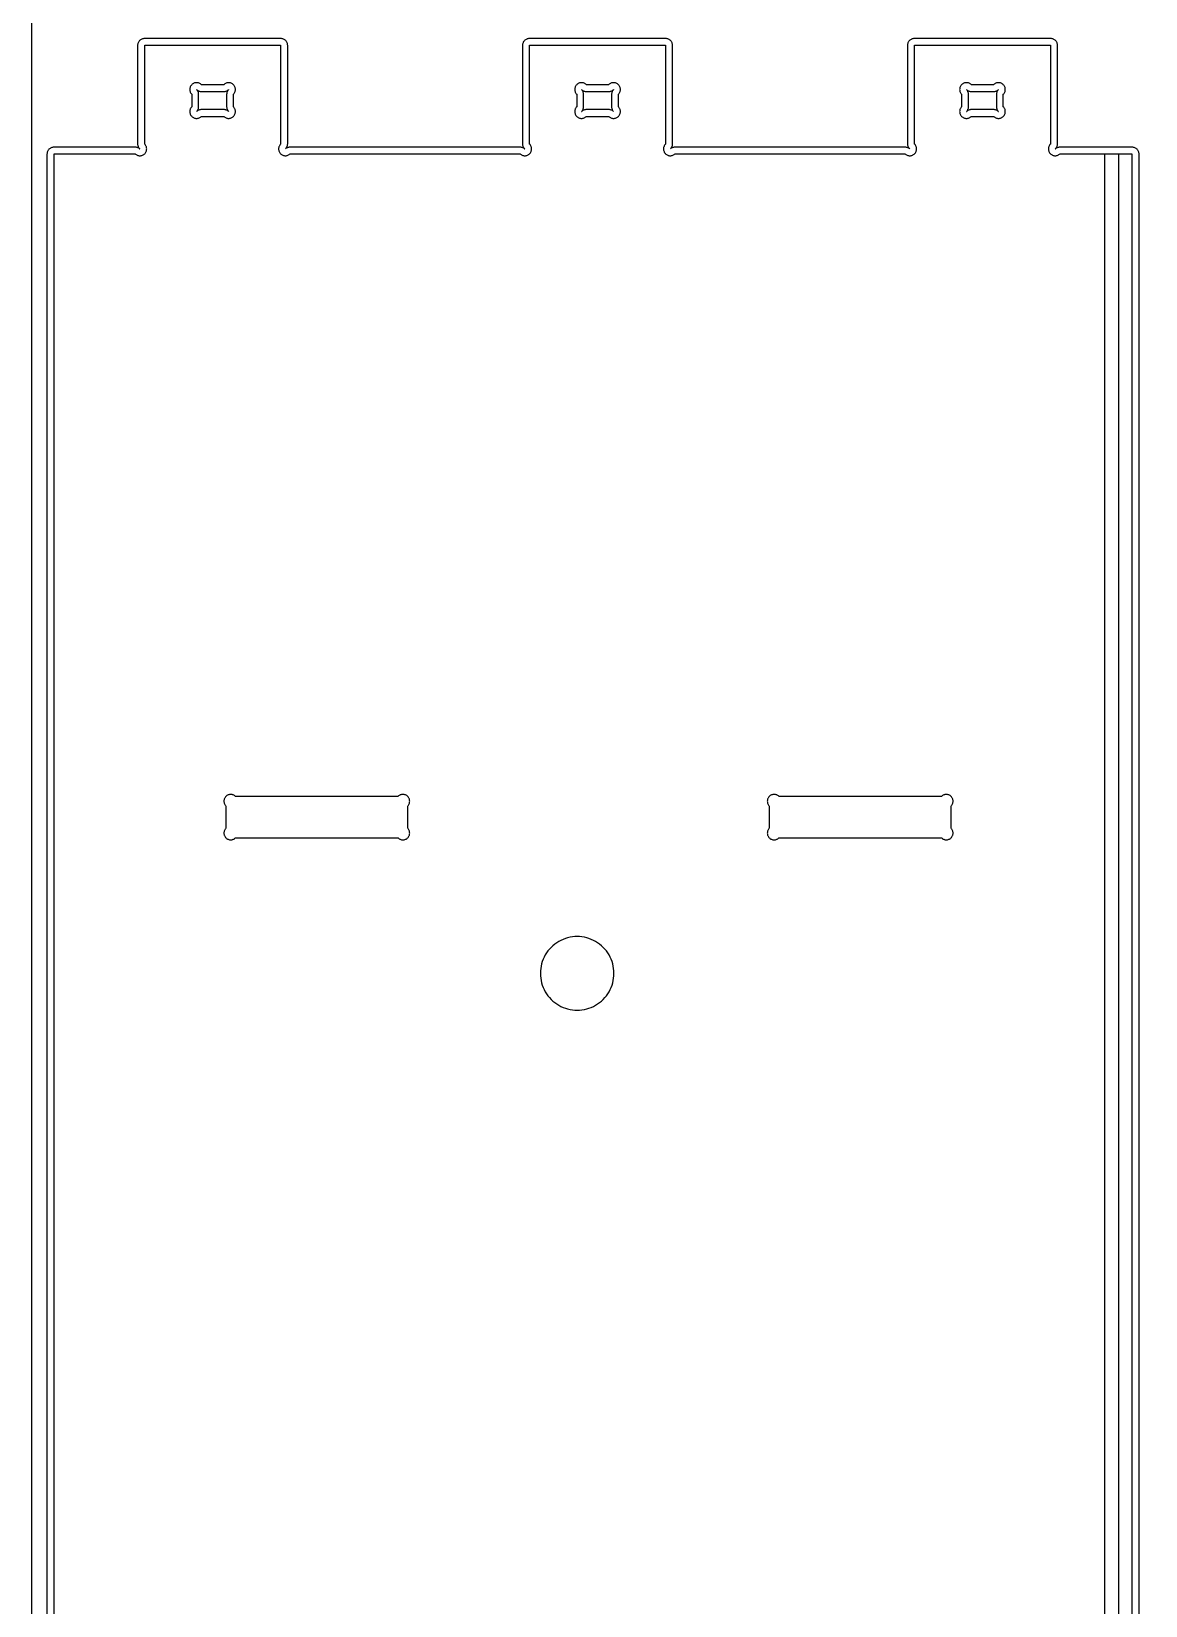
# Model space of a CAD drawing. Header units: millimetres. Extents: x 0 to 8220, y 0 to 2502.
# Drawn here: x 1400 to 1892, y 1251 to 1946 of the extents above; entities that cross this region are included whole.
import ezdxf

# ---------------------------------------------------------------- set-up
doc = ezdxf.new("R2010")
doc.units = ezdxf.units.MM
for name, color, linetype in [('CAJA_9_5MM', 3, 'Continuous'), ('CALADO_INTERIOR', 5, 'Continuous'), ('CORTE_EXT', 1, 'Continuous'), ('HOJA', 8, 'Continuous'), ('RANURA_8MM', 4, 'Continuous'), ('TRAYECTORIA_EXT_FRESA6', 11, 'Continuous'), ('TRAYECTORIA_INT_FRESA6', 150, 'Continuous')]:
    doc.layers.add(name, color=color, linetype=linetype)

msp = doc.modelspace()

# ---------------------------------------------------------------- linework, layer by layer
at = {"layer": 'CAJA_9_5MM'}
for points in [[(1562.13, 1589.65), (1562.36, 1589.48), (1562.61, 1589.33), (1562.88, 1589.2), (1563.16, 1589.1), (1563.44, 1589.03), (1563.73, 1588.99), (1564.03, 1588.97), (1564.32, 1588.99), (1564.61, 1589.03), (1564.9, 1589.1), (1565.18, 1589.2), (1565.44, 1589.33), (1565.7, 1589.48), (1565.93, 1589.65), (1566.15, 1589.85), (1566.35, 1590.07), (1566.52, 1590.3), (1566.67, 1590.56), (1566.8, 1590.82), (1566.9, 1591.1), (1566.97, 1591.39), (1567.01, 1591.68), (1567.03, 1591.97), (1567.01, 1592.27), (1566.97, 1592.56), (1566.9, 1592.84), (1566.8, 1593.12), (1566.67, 1593.39), (1566.52, 1593.64), (1566.35, 1593.87), (1566.15, 1594.09), (1566.15, 1603.91), (1566.35, 1604.13), (1566.52, 1604.36), (1566.67, 1604.61), (1566.8, 1604.88), (1566.9, 1605.16), (1566.97, 1605.44), (1567.01, 1605.73), (1567.03, 1606.03), (1567.01, 1606.32), (1566.97, 1606.61), (1566.9, 1606.9), (1566.8, 1607.18), (1566.67, 1607.44), (1566.52, 1607.7), (1566.35, 1607.93), (1566.15, 1608.15), (1565.93, 1608.35), (1565.7, 1608.52), (1565.44, 1608.67), (1565.18, 1608.8), (1564.9, 1608.9), (1564.61, 1608.97), (1564.32, 1609.01), (1564.03, 1609.03), (1563.73, 1609.01), (1563.44, 1608.97), (1563.16, 1608.9), (1562.88, 1608.8), (1562.61, 1608.67), (1562.36, 1608.52), (1562.13, 1608.35), (1561.91, 1608.15), (1490.09, 1608.15), (1489.87, 1608.35), (1489.64, 1608.52), (1489.39, 1608.67), (1489.12, 1608.8), (1488.84, 1608.9), (1488.56, 1608.97), (1488.27, 1609.01), (1487.97, 1609.03), (1487.68, 1609.01), (1487.39, 1608.97), (1487.1, 1608.9), (1486.82, 1608.8), (1486.56, 1608.67), (1486.3, 1608.52), (1486.07, 1608.35), (1485.85, 1608.15), (1485.65, 1607.93), (1485.48, 1607.7), (1485.33, 1607.44), (1485.2, 1607.18), (1485.1, 1606.9), (1485.03, 1606.61), (1484.99, 1606.32), (1484.97, 1606.03), (1484.99, 1605.73), (1485.03, 1605.44), (1485.1, 1605.16), (1485.2, 1604.88), (1485.33, 1604.61), (1485.48, 1604.36), (1485.65, 1604.13), (1485.85, 1603.91), (1485.85, 1594.09), (1485.65, 1593.87), (1485.48, 1593.64), (1485.33, 1593.39), (1485.2, 1593.12), (1485.1, 1592.84), (1485.03, 1592.56), (1484.99, 1592.27), (1484.97, 1591.97), (1484.99, 1591.68), (1485.03, 1591.39), (1485.1, 1591.1), (1485.2, 1590.82), (1485.33, 1590.56), (1485.48, 1590.3), (1485.65, 1590.07), (1485.85, 1589.85), (1486.07, 1589.65), (1486.3, 1589.48), (1486.56, 1589.33), (1486.82, 1589.2), (1487.1, 1589.1), (1487.39, 1589.03), (1487.68, 1588.99), (1487.97, 1588.97), (1488.27, 1588.99), (1488.56, 1589.03), (1488.84, 1589.1), (1489.12, 1589.2), (1489.39, 1589.33), (1489.64, 1589.48), (1489.87, 1589.65), (1490.09, 1589.85), (1561.91, 1589.85)], [(1802.13, 1589.65), (1802.36, 1589.48), (1802.61, 1589.33), (1802.88, 1589.2), (1803.16, 1589.1), (1803.44, 1589.03), (1803.73, 1588.99), (1804.03, 1588.97), (1804.32, 1588.99), (1804.61, 1589.03), (1804.9, 1589.1), (1805.18, 1589.2), (1805.44, 1589.33), (1805.7, 1589.48), (1805.93, 1589.65), (1806.15, 1589.85), (1806.35, 1590.07), (1806.52, 1590.3), (1806.67, 1590.56), (1806.8, 1590.82), (1806.9, 1591.1), (1806.97, 1591.39), (1807.01, 1591.68), (1807.03, 1591.97), (1807.01, 1592.27), (1806.97, 1592.56), (1806.9, 1592.84), (1806.8, 1593.12), (1806.67, 1593.39), (1806.52, 1593.64), (1806.35, 1593.87), (1806.15, 1594.09), (1806.15, 1603.91), (1806.35, 1604.13), (1806.52, 1604.36), (1806.67, 1604.61), (1806.8, 1604.88), (1806.9, 1605.16), (1806.97, 1605.44), (1807.01, 1605.73), (1807.03, 1606.03), (1807.01, 1606.32), (1806.97, 1606.61), (1806.9, 1606.9), (1806.8, 1607.18), (1806.67, 1607.44), (1806.52, 1607.7), (1806.35, 1607.93), (1806.15, 1608.15), (1805.93, 1608.35), (1805.7, 1608.52), (1805.44, 1608.67), (1805.18, 1608.8), (1804.9, 1608.9), (1804.61, 1608.97), (1804.32, 1609.01), (1804.03, 1609.03), (1803.73, 1609.01), (1803.44, 1608.97), (1803.16, 1608.9), (1802.88, 1608.8), (1802.61, 1608.67), (1802.36, 1608.52), (1802.13, 1608.35), (1801.91, 1608.15), (1730.09, 1608.15), (1729.87, 1608.35), (1729.64, 1608.52), (1729.39, 1608.67), (1729.12, 1608.8), (1728.84, 1608.9), (1728.56, 1608.97), (1728.27, 1609.01), (1727.97, 1609.03), (1727.68, 1609.01), (1727.39, 1608.97), (1727.1, 1608.9), (1726.82, 1608.8), (1726.56, 1608.67), (1726.3, 1608.52), (1726.07, 1608.35), (1725.85, 1608.15), (1725.65, 1607.93), (1725.48, 1607.7), (1725.33, 1607.44), (1725.2, 1607.18), (1725.1, 1606.9), (1725.03, 1606.61), (1724.99, 1606.32), (1724.97, 1606.03), (1724.99, 1605.73), (1725.03, 1605.44), (1725.1, 1605.16), (1725.2, 1604.88), (1725.33, 1604.61), (1725.48, 1604.36), (1725.65, 1604.13), (1725.85, 1603.91), (1725.85, 1594.09), (1725.65, 1593.87), (1725.48, 1593.64), (1725.33, 1593.39), (1725.2, 1593.12), (1725.1, 1592.84), (1725.03, 1592.56), (1724.99, 1592.27), (1724.97, 1591.97), (1724.99, 1591.68), (1725.03, 1591.39), (1725.1, 1591.1), (1725.2, 1590.82), (1725.33, 1590.56), (1725.48, 1590.3), (1725.65, 1590.07), (1725.85, 1589.85), (1726.07, 1589.65), (1726.3, 1589.48), (1726.56, 1589.33), (1726.82, 1589.2), (1727.1, 1589.1), (1727.39, 1589.03), (1727.68, 1588.99), (1727.97, 1588.97), (1728.27, 1588.99), (1728.56, 1589.03), (1728.84, 1589.1), (1729.12, 1589.2), (1729.39, 1589.33), (1729.64, 1589.48), (1729.87, 1589.65), (1730.09, 1589.85), (1801.91, 1589.85)], [(1624.75, 1530), (1624.78, 1528.94), (1624.89, 1527.88), (1625.06, 1526.83), (1625.3, 1525.79), (1625.61, 1524.78), (1625.99, 1523.78), (1626.43, 1522.81), (1626.93, 1521.88), (1627.49, 1520.97), (1628.11, 1520.11), (1628.78, 1519.29), (1629.51, 1518.51), (1630.29, 1517.78), (1631.11, 1517.11), (1631.97, 1516.49), (1632.88, 1515.93), (1633.81, 1515.43), (1634.78, 1514.99), (1635.78, 1514.61), (1636.79, 1514.3), (1637.83, 1514.06), (1638.88, 1513.89), (1639.94, 1513.78), (1641, 1513.75), (1642.06, 1513.78), (1643.12, 1513.89), (1644.17, 1514.06), (1645.21, 1514.3), (1646.22, 1514.61), (1647.22, 1514.99), (1648.19, 1515.43), (1649.12, 1515.93), (1650.03, 1516.49), (1650.89, 1517.11), (1651.71, 1517.78), (1652.49, 1518.51), (1653.22, 1519.29), (1653.89, 1520.11), (1654.51, 1520.97), (1655.07, 1521.88), (1655.57, 1522.81), (1656.01, 1523.78), (1656.39, 1524.78), (1656.7, 1525.79), (1656.94, 1526.83), (1657.11, 1527.88), (1657.22, 1528.94), (1657.25, 1530), (1657.22, 1531.06), (1657.11, 1532.12), (1656.94, 1533.17), (1656.7, 1534.21), (1656.39, 1535.22), (1656.01, 1536.22), (1655.57, 1537.19), (1655.07, 1538.12), (1654.51, 1539.03), (1653.89, 1539.89), (1653.22, 1540.71), (1652.49, 1541.49), (1651.71, 1542.22), (1650.89, 1542.89), (1650.03, 1543.51), (1649.12, 1544.07), (1648.19, 1544.57), (1647.22, 1545.01), (1646.22, 1545.39), (1645.21, 1545.7), (1644.17, 1545.94), (1643.12, 1546.11), (1642.06, 1546.22), (1641, 1546.25), (1639.94, 1546.22), (1638.88, 1546.11), (1637.83, 1545.94), (1636.79, 1545.7), (1635.78, 1545.39), (1634.78, 1545.01), (1633.81, 1544.57), (1632.88, 1544.07), (1631.97, 1543.51), (1631.11, 1542.89), (1630.29, 1542.22), (1629.51, 1541.49), (1628.78, 1540.71), (1628.11, 1539.89), (1627.49, 1539.03), (1626.93, 1538.12), (1626.43, 1537.19), (1625.99, 1536.22), (1625.61, 1535.22), (1625.3, 1534.21), (1625.06, 1533.17), (1624.89, 1532.12), (1624.78, 1531.06)]]:
    msp.add_lwpolyline(points, close=True, dxfattribs=at)
at = {"layer": 'CALADO_INTERIOR'}
for points in [[(1487.95, 1907.75), (1488.23, 1907.85), (1488.49, 1907.98), (1488.75, 1908.13), (1488.98, 1908.3), (1489.2, 1908.5), (1489.4, 1908.72), (1489.57, 1908.95), (1489.72, 1909.21), (1489.85, 1909.47), (1489.95, 1909.75), (1490.02, 1910.04), (1490.06, 1910.33), (1490.08, 1910.62), (1490.06, 1910.92), (1490.02, 1911.21), (1489.95, 1911.49), (1489.85, 1911.77), (1489.72, 1912.04), (1489.57, 1912.29), (1489.4, 1912.52), (1489.2, 1912.74), (1489.2, 1918.26), (1489.4, 1918.48), (1489.57, 1918.71), (1489.72, 1918.96), (1489.85, 1919.23), (1489.95, 1919.51), (1490.02, 1919.79), (1490.06, 1920.08), (1490.08, 1920.38), (1490.06, 1920.67), (1490.02, 1920.96), (1489.95, 1921.25), (1489.85, 1921.53), (1489.72, 1921.79), (1489.57, 1922.05), (1489.4, 1922.28), (1489.2, 1922.5), (1488.98, 1922.7), (1488.75, 1922.87), (1488.49, 1923.02), (1488.23, 1923.15), (1487.95, 1923.25), (1487.66, 1923.32), (1487.37, 1923.36), (1487.08, 1923.38), (1486.78, 1923.36), (1486.49, 1923.32), (1486.21, 1923.25), (1485.93, 1923.15), (1485.66, 1923.02), (1485.41, 1922.87), (1485.18, 1922.7), (1484.96, 1922.5), (1475.04, 1922.5), (1474.82, 1922.7), (1474.59, 1922.87), (1474.34, 1923.02), (1474.07, 1923.15), (1473.79, 1923.25), (1473.51, 1923.32), (1473.22, 1923.36), (1472.92, 1923.38), (1472.63, 1923.36), (1472.34, 1923.32), (1472.05, 1923.25), (1471.77, 1923.15), (1471.51, 1923.02), (1471.25, 1922.87), (1471.02, 1922.7), (1470.8, 1922.5), (1470.6, 1922.28), (1470.43, 1922.05), (1470.28, 1921.79), (1470.15, 1921.53), (1470.05, 1921.25), (1469.98, 1920.96), (1469.94, 1920.67), (1469.92, 1920.38), (1469.94, 1920.08), (1469.98, 1919.79), (1470.05, 1919.51), (1470.15, 1919.23), (1470.28, 1918.96), (1470.43, 1918.71), (1470.6, 1918.48), (1470.8, 1918.26), (1470.8, 1912.74), (1470.6, 1912.52), (1470.43, 1912.29), (1470.28, 1912.04), (1470.15, 1911.77), (1470.05, 1911.49), (1469.98, 1911.21), (1469.94, 1910.92), (1469.92, 1910.62), (1469.94, 1910.33), (1469.98, 1910.04), (1470.05, 1909.75), (1470.15, 1909.47), (1470.28, 1909.21), (1470.43, 1908.95), (1470.6, 1908.72), (1470.8, 1908.5), (1471.02, 1908.3), (1471.25, 1908.13), (1471.51, 1907.98), (1471.77, 1907.85), (1472.05, 1907.75), (1472.34, 1907.68), (1472.63, 1907.64), (1472.92, 1907.62), (1473.22, 1907.64), (1473.51, 1907.68), (1473.79, 1907.75), (1474.07, 1907.85), (1474.34, 1907.98), (1474.59, 1908.13), (1474.82, 1908.3), (1475.04, 1908.5), (1484.96, 1908.5), (1485.18, 1908.3), (1485.41, 1908.13), (1485.66, 1907.98), (1485.93, 1907.85), (1486.21, 1907.75), (1486.49, 1907.68), (1486.78, 1907.64), (1487.08, 1907.62), (1487.37, 1907.64), (1487.66, 1907.68)], [(1656.21, 1907.75), (1656.49, 1907.68), (1656.78, 1907.64), (1657.08, 1907.62), (1657.37, 1907.64), (1657.66, 1907.68), (1657.95, 1907.75), (1658.23, 1907.85), (1658.49, 1907.98), (1658.75, 1908.13), (1658.98, 1908.3), (1659.2, 1908.5), (1659.4, 1908.72), (1659.57, 1908.95), (1659.72, 1909.21), (1659.85, 1909.47), (1659.95, 1909.75), (1660.02, 1910.04), (1660.06, 1910.33), (1660.08, 1910.62), (1660.06, 1910.92), (1660.02, 1911.21), (1659.95, 1911.49), (1659.85, 1911.77), (1659.72, 1912.04), (1659.57, 1912.29), (1659.4, 1912.52), (1659.2, 1912.74), (1659.2, 1918.26), (1659.4, 1918.48), (1659.57, 1918.71), (1659.72, 1918.96), (1659.85, 1919.23), (1659.95, 1919.51), (1660.02, 1919.79), (1660.06, 1920.08), (1660.08, 1920.38), (1660.06, 1920.67), (1660.02, 1920.96), (1659.95, 1921.25), (1659.85, 1921.53), (1659.72, 1921.79), (1659.57, 1922.05), (1659.4, 1922.28), (1659.2, 1922.5), (1658.98, 1922.7), (1658.75, 1922.87), (1658.49, 1923.02), (1658.23, 1923.15), (1657.95, 1923.25), (1657.66, 1923.32), (1657.37, 1923.36), (1657.08, 1923.38), (1656.78, 1923.36), (1656.49, 1923.32), (1656.21, 1923.25), (1655.93, 1923.15), (1655.66, 1923.02), (1655.41, 1922.87), (1655.18, 1922.7), (1654.96, 1922.5), (1645.04, 1922.5), (1644.82, 1922.7), (1644.59, 1922.87), (1644.34, 1923.02), (1644.07, 1923.15), (1643.79, 1923.25), (1643.51, 1923.32), (1643.22, 1923.36), (1642.92, 1923.38), (1642.63, 1923.36), (1642.34, 1923.32), (1642.05, 1923.25), (1641.77, 1923.15), (1641.51, 1923.02), (1641.25, 1922.87), (1641.02, 1922.7), (1640.8, 1922.5), (1640.6, 1922.28), (1640.43, 1922.05), (1640.28, 1921.79), (1640.15, 1921.53), (1640.05, 1921.25), (1639.98, 1920.96), (1639.94, 1920.67), (1639.92, 1920.38), (1639.94, 1920.08), (1639.98, 1919.79), (1640.05, 1919.51), (1640.15, 1919.23), (1640.28, 1918.96), (1640.43, 1918.71), (1640.6, 1918.48), (1640.8, 1918.26), (1640.8, 1912.74), (1640.6, 1912.52), (1640.43, 1912.29), (1640.28, 1912.04), (1640.15, 1911.77), (1640.05, 1911.49), (1639.98, 1911.21), (1639.94, 1910.92), (1639.92, 1910.62), (1639.94, 1910.33), (1639.98, 1910.04), (1640.05, 1909.75), (1640.15, 1909.47), (1640.28, 1909.21), (1640.43, 1908.95), (1640.6, 1908.72), (1640.8, 1908.5), (1641.02, 1908.3), (1641.25, 1908.13), (1641.51, 1907.98), (1641.77, 1907.85), (1642.05, 1907.75), (1642.34, 1907.68), (1642.63, 1907.64), (1642.92, 1907.62), (1643.22, 1907.64), (1643.51, 1907.68), (1643.79, 1907.75), (1644.07, 1907.85), (1644.34, 1907.98), (1644.59, 1908.13), (1644.82, 1908.3), (1645.04, 1908.5), (1654.96, 1908.5), (1655.18, 1908.3), (1655.41, 1908.13), (1655.66, 1907.98), (1655.93, 1907.85)], [(1815.04, 1908.5), (1824.96, 1908.5), (1825.18, 1908.3), (1825.41, 1908.13), (1825.66, 1907.98), (1825.93, 1907.85), (1826.21, 1907.75), (1826.49, 1907.68), (1826.78, 1907.64), (1827.08, 1907.62), (1827.37, 1907.64), (1827.66, 1907.68), (1827.95, 1907.75), (1828.23, 1907.85), (1828.49, 1907.98), (1828.75, 1908.13), (1828.98, 1908.3), (1829.2, 1908.5), (1829.4, 1908.72), (1829.57, 1908.95), (1829.72, 1909.21), (1829.85, 1909.47), (1829.95, 1909.75), (1830.02, 1910.04), (1830.06, 1910.33), (1830.08, 1910.62), (1830.06, 1910.92), (1830.02, 1911.21), (1829.95, 1911.49), (1829.85, 1911.77), (1829.72, 1912.04), (1829.57, 1912.29), (1829.4, 1912.52), (1829.2, 1912.74), (1829.2, 1918.26), (1829.4, 1918.48), (1829.57, 1918.71), (1829.72, 1918.96), (1829.85, 1919.23), (1829.95, 1919.51), (1830.02, 1919.79), (1830.06, 1920.08), (1830.08, 1920.38), (1830.06, 1920.67), (1830.02, 1920.96), (1829.95, 1921.25), (1829.85, 1921.53), (1829.72, 1921.79), (1829.57, 1922.05), (1829.4, 1922.28), (1829.2, 1922.5), (1828.98, 1922.7), (1828.75, 1922.87), (1828.49, 1923.02), (1828.23, 1923.15), (1827.95, 1923.25), (1827.66, 1923.32), (1827.37, 1923.36), (1827.08, 1923.38), (1826.78, 1923.36), (1826.49, 1923.32), (1826.21, 1923.25), (1825.93, 1923.15), (1825.66, 1923.02), (1825.41, 1922.87), (1825.18, 1922.7), (1824.96, 1922.5), (1815.04, 1922.5), (1814.82, 1922.7), (1814.59, 1922.87), (1814.34, 1923.02), (1814.07, 1923.15), (1813.79, 1923.25), (1813.51, 1923.32), (1813.22, 1923.36), (1812.92, 1923.38), (1812.63, 1923.36), (1812.34, 1923.32), (1812.05, 1923.25), (1811.77, 1923.15), (1811.51, 1923.02), (1811.25, 1922.87), (1811.02, 1922.7), (1810.8, 1922.5), (1810.6, 1922.28), (1810.43, 1922.05), (1810.28, 1921.79), (1810.15, 1921.53), (1810.05, 1921.25), (1809.98, 1920.96), (1809.94, 1920.67), (1809.92, 1920.38), (1809.94, 1920.08), (1809.98, 1919.79), (1810.05, 1919.51), (1810.15, 1919.23), (1810.28, 1918.96), (1810.43, 1918.71), (1810.6, 1918.48), (1810.8, 1918.26), (1810.8, 1912.74), (1810.6, 1912.52), (1810.43, 1912.29), (1810.28, 1912.04), (1810.15, 1911.77), (1810.05, 1911.49), (1809.98, 1911.21), (1809.94, 1910.92), (1809.92, 1910.62), (1809.94, 1910.33), (1809.98, 1910.04), (1810.05, 1909.75), (1810.15, 1909.47), (1810.28, 1909.21), (1810.43, 1908.95), (1810.6, 1908.72), (1810.8, 1908.5), (1811.02, 1908.3), (1811.25, 1908.13), (1811.51, 1907.98), (1811.77, 1907.85), (1812.05, 1907.75), (1812.34, 1907.68), (1812.63, 1907.64), (1812.92, 1907.62), (1813.22, 1907.64), (1813.51, 1907.68), (1813.79, 1907.75), (1814.07, 1907.85), (1814.34, 1907.98), (1814.59, 1908.13), (1814.82, 1908.3)]]:
    msp.add_lwpolyline(points, close=True, dxfattribs=at)
at = {"layer": 'CORTE_EXT'}
msp.add_lwpolyline([(1410, 58), (1410, 1892), (1445.76, 1892), (1445.98, 1891.8), (1446.21, 1891.63), (1446.46, 1891.48), (1446.73, 1891.35), (1447.01, 1891.25), (1447.29, 1891.18), (1447.58, 1891.14), (1447.88, 1891.12), (1448.17, 1891.14), (1448.46, 1891.18), (1448.75, 1891.25), (1449.03, 1891.35), (1449.29, 1891.48), (1449.55, 1891.63), (1449.78, 1891.8), (1450, 1892), (1450.2, 1892.22), (1450.37, 1892.45), (1450.52, 1892.71), (1450.65, 1892.97), (1450.75, 1893.25), (1450.82, 1893.54), (1450.86, 1893.83), (1450.88, 1894.12), (1450.86, 1894.42), (1450.82, 1894.71), (1450.75, 1894.99), (1450.65, 1895.27), (1450.52, 1895.54), (1450.37, 1895.79), (1450.2, 1896.02), (1450, 1896.24), (1450, 1940), (1510, 1940), (1510, 1896.24), (1509.8, 1896.02), (1509.63, 1895.79), (1509.48, 1895.54), (1509.35, 1895.27), (1509.25, 1894.99), (1509.18, 1894.71), (1509.14, 1894.42), (1509.12, 1894.12), (1509.14, 1893.83), (1509.18, 1893.54), (1509.25, 1893.25), (1509.35, 1892.97), (1509.48, 1892.71), (1509.63, 1892.45), (1509.8, 1892.22), (1510, 1892), (1510.22, 1891.8), (1510.45, 1891.63), (1510.71, 1891.48), (1510.97, 1891.35), (1511.25, 1891.25), (1511.54, 1891.18), (1511.83, 1891.14), (1512.12, 1891.12), (1512.42, 1891.14), (1512.71, 1891.18), (1512.99, 1891.25), (1513.27, 1891.35), (1513.54, 1891.48), (1513.79, 1891.63), (1514.02, 1891.8), (1514.24, 1892), (1615.76, 1892), (1615.98, 1891.8), (1616.21, 1891.63), (1616.46, 1891.48), (1616.73, 1891.35), (1617.01, 1891.25), (1617.29, 1891.18), (1617.58, 1891.14), (1617.88, 1891.12), (1618.17, 1891.14), (1618.46, 1891.18), (1618.75, 1891.25), (1619.03, 1891.35), (1619.29, 1891.48), (1619.55, 1891.63), (1619.78, 1891.8), (1620, 1892), (1620.2, 1892.22), (1620.37, 1892.45), (1620.52, 1892.71), (1620.65, 1892.97), (1620.75, 1893.25), (1620.82, 1893.54), (1620.86, 1893.83), (1620.88, 1894.12), (1620.86, 1894.42), (1620.82, 1894.71), (1620.75, 1894.99), (1620.65, 1895.27), (1620.52, 1895.54), (1620.37, 1895.79), (1620.2, 1896.02), (1620, 1896.24), (1620, 1940), (1680, 1940), (1680, 1896.24), (1679.8, 1896.02), (1679.63, 1895.79), (1679.48, 1895.54), (1679.35, 1895.27), (1679.25, 1894.99), (1679.18, 1894.71), (1679.14, 1894.42), (1679.12, 1894.12), (1679.14, 1893.83), (1679.18, 1893.54), (1679.25, 1893.25), (1679.35, 1892.97), (1679.48, 1892.71), (1679.63, 1892.45), (1679.8, 1892.22), (1680, 1892), (1680.22, 1891.8), (1680.45, 1891.63), (1680.71, 1891.48), (1680.97, 1891.35), (1681.25, 1891.25), (1681.54, 1891.18), (1681.83, 1891.14), (1682.12, 1891.12), (1682.42, 1891.14), (1682.71, 1891.18), (1682.99, 1891.25), (1683.27, 1891.35), (1683.54, 1891.48), (1683.79, 1891.63), (1684.02, 1891.8), (1684.24, 1892), (1785.76, 1892), (1785.98, 1891.8), (1786.21, 1891.63), (1786.46, 1891.48), (1786.73, 1891.35), (1787.01, 1891.25), (1787.29, 1891.18), (1787.58, 1891.14), (1787.88, 1891.12), (1788.17, 1891.14), (1788.46, 1891.18), (1788.75, 1891.25), (1789.03, 1891.35), (1789.29, 1891.48), (1789.55, 1891.63), (1789.78, 1891.8), (1790, 1892), (1790.2, 1892.22), (1790.37, 1892.45), (1790.52, 1892.71), (1790.65, 1892.97), (1790.75, 1893.25), (1790.82, 1893.54), (1790.86, 1893.83), (1790.88, 1894.12), (1790.86, 1894.42), (1790.82, 1894.71), (1790.75, 1894.99), (1790.65, 1895.27), (1790.52, 1895.54), (1790.37, 1895.79), (1790.2, 1896.02), (1790, 1896.24), (1790, 1940), (1850, 1940), (1850, 1896.24), (1849.8, 1896.02), (1849.63, 1895.79), (1849.48, 1895.54), (1849.35, 1895.27), (1849.25, 1894.99), (1849.18, 1894.71), (1849.14, 1894.42), (1849.12, 1894.12), (1849.14, 1893.83), (1849.18, 1893.54), (1849.25, 1893.25), (1849.35, 1892.97), (1849.48, 1892.71), (1849.63, 1892.45), (1849.8, 1892.22), (1850, 1892), (1850.22, 1891.8), (1850.45, 1891.63), (1850.71, 1891.48), (1850.97, 1891.35), (1851.25, 1891.25), (1851.54, 1891.18), (1851.83, 1891.14), (1852.12, 1891.12), (1852.42, 1891.14), (1852.71, 1891.18), (1852.99, 1891.25), (1853.27, 1891.35), (1853.54, 1891.48), (1853.79, 1891.63), (1854.02, 1891.8), (1854.24, 1892), (1886, 1892), (1886, 58)], dxfattribs=at)
at = {"layer": 'HOJA'}
msp.add_lwpolyline([(1400, 0), (2620, 0), (2620, 2440), (1400, 2440)], close=True, dxfattribs=at)
at = {"layer": 'RANURA_8MM'}
msp.add_lwpolyline([(1874, 58), (1874, 1892), (1880, 1892), (1880, 58)], close=True, dxfattribs=at)
at = {"layer": 'TRAYECTORIA_EXT_FRESA6'}
msp.add_lwpolyline([(1407, 58), (1407, 1892), (1407.01, 1892.29), (1407.06, 1892.59), (1407.13, 1892.87), (1407.23, 1893.15), (1407.35, 1893.41), (1407.51, 1893.67), (1407.68, 1893.9), (1407.88, 1894.12), (1408.1, 1894.32), (1408.33, 1894.49), (1408.59, 1894.65), (1408.85, 1894.77), (1409.13, 1894.87), (1409.41, 1894.94), (1409.71, 1894.99), (1410, 1895), (1445.76, 1895), (1446.03, 1894.99), (1446.31, 1894.95), (1446.58, 1894.89), (1446.84, 1894.8), (1447.09, 1894.69), (1447.33, 1894.55), (1447.56, 1894.4), (1447.77, 1894.22), (1447.83, 1894.17), (1447.78, 1894.23), (1447.6, 1894.44), (1447.45, 1894.67), (1447.31, 1894.91), (1447.2, 1895.16), (1447.11, 1895.42), (1447.05, 1895.69), (1447.01, 1895.97), (1447, 1896.24), (1447, 1940), (1447.01, 1940.29), (1447.06, 1940.59), (1447.13, 1940.87), (1447.23, 1941.15), (1447.35, 1941.41), (1447.51, 1941.67), (1447.68, 1941.9), (1447.88, 1942.12), (1448.1, 1942.32), (1448.33, 1942.49), (1448.59, 1942.65), (1448.85, 1942.77), (1449.13, 1942.87), (1449.41, 1942.94), (1449.71, 1942.99), (1450, 1943), (1510, 1943), (1510.29, 1942.99), (1510.59, 1942.94), (1510.87, 1942.87), (1511.15, 1942.77), (1511.41, 1942.65), (1511.67, 1942.49), (1511.9, 1942.32), (1512.12, 1942.12), (1512.32, 1941.9), (1512.49, 1941.67), (1512.65, 1941.41), (1512.77, 1941.15), (1512.87, 1940.87), (1512.94, 1940.59), (1512.99, 1940.29), (1513, 1940), (1513, 1896.24), (1512.99, 1895.97), (1512.95, 1895.69), (1512.89, 1895.42), (1512.8, 1895.16), (1512.69, 1894.91), (1512.55, 1894.67), (1512.4, 1894.44), (1512.22, 1894.23), (1512.17, 1894.17), (1512.23, 1894.22), (1512.44, 1894.4), (1512.67, 1894.55), (1512.91, 1894.69), (1513.16, 1894.8), (1513.42, 1894.89), (1513.69, 1894.95), (1513.97, 1894.99), (1514.24, 1895), (1615.76, 1895), (1616.03, 1894.99), (1616.31, 1894.95), (1616.58, 1894.89), (1616.84, 1894.8), (1617.09, 1894.69), (1617.33, 1894.55), (1617.56, 1894.4), (1617.77, 1894.22), (1617.83, 1894.17), (1617.78, 1894.23), (1617.6, 1894.44), (1617.45, 1894.67), (1617.31, 1894.91), (1617.2, 1895.16), (1617.11, 1895.42), (1617.05, 1895.69), (1617.01, 1895.97), (1617, 1896.24), (1617, 1940), (1617.01, 1940.29), (1617.06, 1940.59), (1617.13, 1940.87), (1617.23, 1941.15), (1617.35, 1941.41), (1617.51, 1941.67), (1617.68, 1941.9), (1617.88, 1942.12), (1618.1, 1942.32), (1618.33, 1942.49), (1618.59, 1942.65), (1618.85, 1942.77), (1619.13, 1942.87), (1619.41, 1942.94), (1619.71, 1942.99), (1620, 1943), (1680, 1943), (1680.29, 1942.99), (1680.59, 1942.94), (1680.87, 1942.87), (1681.15, 1942.77), (1681.41, 1942.65), (1681.67, 1942.49), (1681.9, 1942.32), (1682.12, 1942.12), (1682.32, 1941.9), (1682.49, 1941.67), (1682.65, 1941.41), (1682.77, 1941.15), (1682.87, 1940.87), (1682.94, 1940.59), (1682.99, 1940.29), (1683, 1940), (1683, 1896.24), (1682.99, 1895.97), (1682.95, 1895.69), (1682.89, 1895.42), (1682.8, 1895.16), (1682.69, 1894.91), (1682.55, 1894.67), (1682.4, 1894.44), (1682.22, 1894.23), (1682.17, 1894.17), (1682.23, 1894.22), (1682.44, 1894.4), (1682.67, 1894.55), (1682.91, 1894.69), (1683.16, 1894.8), (1683.42, 1894.89), (1683.69, 1894.95), (1683.97, 1894.99), (1684.24, 1895), (1785.76, 1895), (1786.03, 1894.99), (1786.31, 1894.95), (1786.58, 1894.89), (1786.84, 1894.8), (1787.09, 1894.69), (1787.33, 1894.55), (1787.56, 1894.4), (1787.77, 1894.22), (1787.83, 1894.17), (1787.78, 1894.23), (1787.6, 1894.44), (1787.45, 1894.67), (1787.31, 1894.91), (1787.2, 1895.16), (1787.11, 1895.42), (1787.05, 1895.69), (1787.01, 1895.97), (1787, 1896.24), (1787, 1940), (1787.01, 1940.29), (1787.06, 1940.59), (1787.13, 1940.87), (1787.23, 1941.15), (1787.35, 1941.41), (1787.51, 1941.67), (1787.68, 1941.9), (1787.88, 1942.12), (1788.1, 1942.32), (1788.33, 1942.49), (1788.59, 1942.65), (1788.85, 1942.77), (1789.13, 1942.87), (1789.41, 1942.94), (1789.71, 1942.99), (1790, 1943), (1850, 1943), (1850.29, 1942.99), (1850.59, 1942.94), (1850.87, 1942.87), (1851.15, 1942.77), (1851.41, 1942.65), (1851.67, 1942.49), (1851.9, 1942.32), (1852.12, 1942.12), (1852.32, 1941.9), (1852.49, 1941.67), (1852.65, 1941.41), (1852.77, 1941.15), (1852.87, 1940.87), (1852.94, 1940.59), (1852.99, 1940.29), (1853, 1940), (1853, 1896.24), (1852.99, 1895.97), (1852.95, 1895.69), (1852.89, 1895.42), (1852.8, 1895.16), (1852.69, 1894.91), (1852.55, 1894.67), (1852.4, 1894.44), (1852.22, 1894.23), (1852.17, 1894.17), (1852.23, 1894.22), (1852.44, 1894.4), (1852.67, 1894.55), (1852.91, 1894.69), (1853.16, 1894.8), (1853.42, 1894.89), (1853.69, 1894.95), (1853.97, 1894.99), (1854.24, 1895), (1886, 1895), (1886.29, 1894.99), (1886.59, 1894.94), (1886.87, 1894.87), (1887.15, 1894.77), (1887.41, 1894.65), (1887.67, 1894.49), (1887.9, 1894.32), (1888.12, 1894.12), (1888.32, 1893.9), (1888.49, 1893.67), (1888.65, 1893.41), (1888.77, 1893.15), (1888.87, 1892.87), (1888.94, 1892.59), (1888.99, 1892.29), (1889, 1892), (1889, 58)], dxfattribs=at)
at = {"layer": 'TRAYECTORIA_INT_FRESA6'}
for points in [[(1472.97, 1910.67), (1473.02, 1910.73), (1473.2, 1910.94), (1473.35, 1911.17), (1473.49, 1911.41), (1473.6, 1911.66), (1473.69, 1911.92), (1473.75, 1912.19), (1473.79, 1912.47), (1473.8, 1912.74), (1473.8, 1918.26), (1473.79, 1918.53), (1473.75, 1918.81), (1473.69, 1919.08), (1473.6, 1919.34), (1473.49, 1919.59), (1473.35, 1919.83), (1473.2, 1920.06), (1473.02, 1920.27), (1472.97, 1920.33), (1473.03, 1920.28), (1473.24, 1920.1), (1473.47, 1919.95), (1473.71, 1919.81), (1473.96, 1919.7), (1474.22, 1919.61), (1474.49, 1919.55), (1474.77, 1919.51), (1475.04, 1919.5), (1484.96, 1919.5), (1485.23, 1919.51), (1485.51, 1919.55), (1485.78, 1919.61), (1486.04, 1919.7), (1486.29, 1919.81), (1486.53, 1919.95), (1486.76, 1920.1), (1486.97, 1920.28), (1487.03, 1920.33), (1486.98, 1920.27), (1486.8, 1920.06), (1486.65, 1919.83), (1486.51, 1919.59), (1486.4, 1919.34), (1486.31, 1919.08), (1486.25, 1918.81), (1486.21, 1918.53), (1486.2, 1918.26), (1486.2, 1912.74), (1486.21, 1912.47), (1486.25, 1912.19), (1486.31, 1911.92), (1486.4, 1911.66), (1486.51, 1911.41), (1486.65, 1911.17), (1486.8, 1910.94), (1486.98, 1910.73), (1487.03, 1910.67), (1486.97, 1910.72), (1486.76, 1910.9), (1486.53, 1911.05), (1486.29, 1911.19), (1486.04, 1911.3), (1485.78, 1911.39), (1485.51, 1911.45), (1485.23, 1911.49), (1484.96, 1911.5), (1475.04, 1911.5), (1474.77, 1911.49), (1474.49, 1911.45), (1474.22, 1911.39), (1473.96, 1911.3), (1473.71, 1911.19), (1473.47, 1911.05), (1473.24, 1910.9), (1473.03, 1910.72)], [(1642.97, 1910.67), (1643.02, 1910.73), (1643.2, 1910.94), (1643.35, 1911.17), (1643.49, 1911.41), (1643.6, 1911.66), (1643.69, 1911.92), (1643.75, 1912.19), (1643.79, 1912.47), (1643.8, 1912.74), (1643.8, 1918.26), (1643.79, 1918.53), (1643.75, 1918.81), (1643.69, 1919.08), (1643.6, 1919.34), (1643.49, 1919.59), (1643.35, 1919.83), (1643.2, 1920.06), (1643.02, 1920.27), (1642.97, 1920.33), (1643.03, 1920.28), (1643.24, 1920.1), (1643.47, 1919.95), (1643.71, 1919.81), (1643.96, 1919.7), (1644.22, 1919.61), (1644.49, 1919.55), (1644.77, 1919.51), (1645.04, 1919.5), (1654.96, 1919.5), (1655.23, 1919.51), (1655.51, 1919.55), (1655.78, 1919.61), (1656.04, 1919.7), (1656.29, 1919.81), (1656.53, 1919.95), (1656.76, 1920.1), (1656.97, 1920.28), (1657.03, 1920.33), (1656.98, 1920.27), (1656.8, 1920.06), (1656.65, 1919.83), (1656.51, 1919.59), (1656.4, 1919.34), (1656.31, 1919.08), (1656.25, 1918.81), (1656.21, 1918.53), (1656.2, 1918.26), (1656.2, 1912.74), (1656.21, 1912.47), (1656.25, 1912.19), (1656.31, 1911.92), (1656.4, 1911.66), (1656.51, 1911.41), (1656.65, 1911.17), (1656.8, 1910.94), (1656.98, 1910.73), (1657.03, 1910.67), (1656.97, 1910.72), (1656.76, 1910.9), (1656.53, 1911.05), (1656.29, 1911.19), (1656.04, 1911.3), (1655.78, 1911.39), (1655.51, 1911.45), (1655.23, 1911.49), (1654.96, 1911.5), (1645.04, 1911.5), (1644.77, 1911.49), (1644.49, 1911.45), (1644.22, 1911.39), (1643.96, 1911.3), (1643.71, 1911.19), (1643.47, 1911.05), (1643.24, 1910.9), (1643.03, 1910.72)], [(1812.97, 1910.67), (1813.02, 1910.73), (1813.2, 1910.94), (1813.35, 1911.17), (1813.49, 1911.41), (1813.6, 1911.66), (1813.69, 1911.92), (1813.75, 1912.19), (1813.79, 1912.47), (1813.8, 1912.74), (1813.8, 1918.26), (1813.79, 1918.53), (1813.75, 1918.81), (1813.69, 1919.08), (1813.6, 1919.34), (1813.49, 1919.59), (1813.35, 1919.83), (1813.2, 1920.06), (1813.02, 1920.27), (1812.97, 1920.33), (1813.03, 1920.28), (1813.24, 1920.1), (1813.47, 1919.95), (1813.71, 1919.81), (1813.96, 1919.7), (1814.22, 1919.61), (1814.49, 1919.55), (1814.77, 1919.51), (1815.04, 1919.5), (1824.96, 1919.5), (1825.23, 1919.51), (1825.51, 1919.55), (1825.78, 1919.61), (1826.04, 1919.7), (1826.29, 1919.81), (1826.53, 1919.95), (1826.76, 1920.1), (1826.97, 1920.28), (1827.03, 1920.33), (1826.98, 1920.27), (1826.8, 1920.06), (1826.65, 1919.83), (1826.51, 1919.59), (1826.4, 1919.34), (1826.31, 1919.08), (1826.25, 1918.81), (1826.21, 1918.53), (1826.2, 1918.26), (1826.2, 1912.74), (1826.21, 1912.47), (1826.25, 1912.19), (1826.31, 1911.92), (1826.4, 1911.66), (1826.51, 1911.41), (1826.65, 1911.17), (1826.8, 1910.94), (1826.98, 1910.73), (1827.03, 1910.67), (1826.97, 1910.72), (1826.76, 1910.9), (1826.53, 1911.05), (1826.29, 1911.19), (1826.04, 1911.3), (1825.78, 1911.39), (1825.51, 1911.45), (1825.23, 1911.49), (1824.96, 1911.5), (1815.04, 1911.5), (1814.77, 1911.49), (1814.49, 1911.45), (1814.22, 1911.39), (1813.96, 1911.3), (1813.71, 1911.19), (1813.47, 1911.05), (1813.24, 1910.9), (1813.03, 1910.72)]]:
    msp.add_lwpolyline(points, close=True, dxfattribs=at)

doc.saveas('drawing.dxf')
